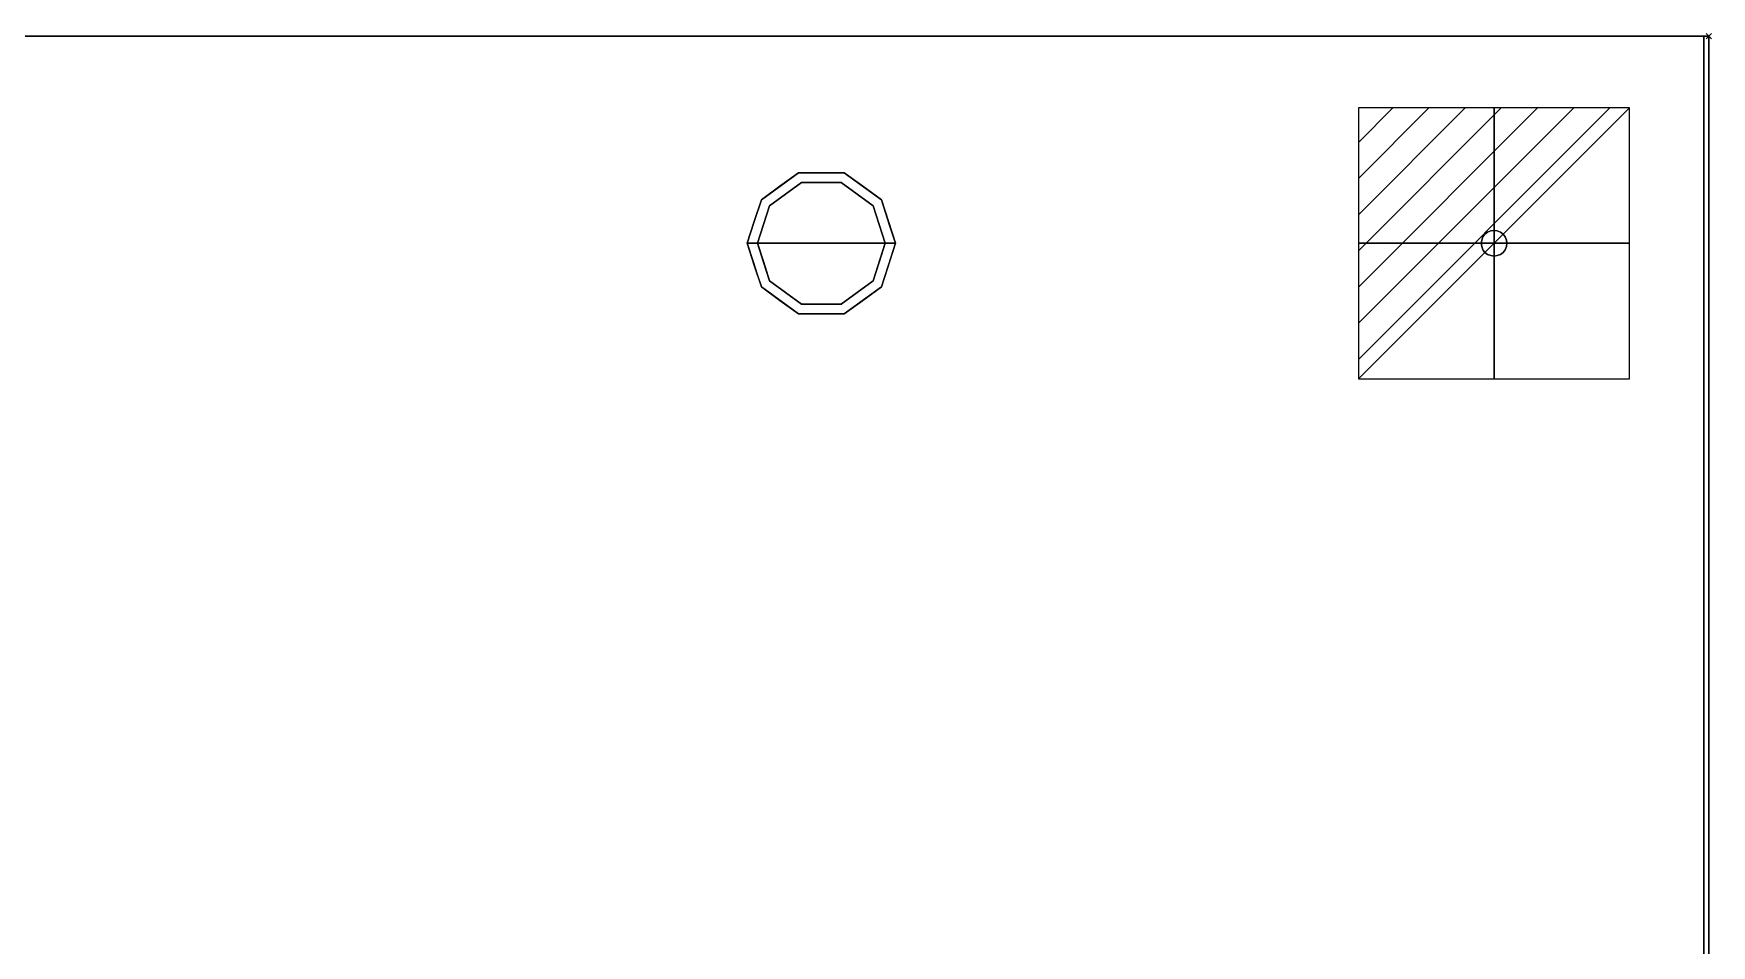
# Model space of a CAD drawing. Header units: millimetres. Extents: x -1 to 2254, y -1098 to 1.
# Drawn here: x 1598 to 2254, y -355 to 1 of the extents above; entities that cross this region are included whole.
import ezdxf

# ---------------------------------------------------------------- set-up
doc = ezdxf.new("R2010")
doc.units = ezdxf.units.MM
doc.header["$PDMODE"] = 3
doc.linetypes.add('NASCOSTA', pattern=[9.525, 6.35, -3.175])
for name, color, linetype in [('IQ_200_2D', 1, 'Continuous'), ('IQ_200_3D', 1, 'Continuous'), ('IQ_204_2D', 7, 'Continuous'), ('IQ_204_3D', 7, 'Continuous'), ('IQ_CON_ELECTRICITY_INT', 7, 'Continuous'), ('IQ_INS_3D', 3, 'Continuous')]:
    doc.layers.add(name, color=color, linetype=linetype)

# ---------------------------------------------------------------- blocks, each defined once
blk = doc.blocks.new('*X1803')
at = {"color": 0}
for p, q in [((286.774344, 2204.447934), (296.618251, 2214.291842)), ((286.774344, 2205.862148), (295.204037, 2214.291842)), ((286.774344, 2207.276361), (293.789824, 2214.291842)), ((286.774344, 2208.690575), (292.37561, 2214.291842)), ((286.774344, 2210.104788), (290.961397, 2214.291842)), ((286.774344, 2211.519002), (289.547183, 2214.291842)), ((286.774344, 2212.933216), (288.13297, 2214.291842))]:
    blk.add_line(p, q, dxfattribs=at)
blk = doc.blocks.new('electricity')
for p, q in [((2.121, 2.121), (-2.121, 2.121)), ((-2.121, 2.121), (-2.121, -2.121)), ((-2.121, -2.121), (2.121, 2.121)), ((2.121, -2.121), (2.121, 2.121)), ((-2.121, -2.121), (2.121, -2.121))]:
    blk.add_line(p, q)
at = {"extrusion": (-1, 0, 0)}
for p, q in [((0, -2.121, 2.121), (0, 2.121, 2.121)), ((0, 2.121, -2.121), (0, -2.121, -2.121)), ((0, 2.121, 2.121), (0, 2.121, -2.121)), ((0, 2.121, -2.121), (0, -2.121, 2.121)), ((0, -2.121, -2.121), (0, -2.121, 2.121))]:
    blk.add_line(p, q, dxfattribs=at)
at = {"extrusion": (0, -1, 0)}
for p, q in [((2.121, 0, 2.121), (-2.121, 0, 2.121)), ((-2.121, 0, -2.121), (2.121, 0, -2.121)), ((-2.121, 0, 2.121), (-2.121, 0, -2.121)), ((-2.121, 0, -2.121), (2.121, 0, 2.121)), ((2.121, 0, -2.121), (2.121, 0, 2.121))]:
    blk.add_line(p, q, dxfattribs=at)
at = {"xscale": 0.4000000000000909, "yscale": 0.4000000000000909, "zscale": 0.4000000000000909}
blk.add_blockref('*X1803', (-116.831, -883.595), dxfattribs=at)
at = {"extrusion": (-1, 0, 0), "xscale": 0.3999999999999773, "yscale": 0.3999999999999773, "zscale": 0.3999999999999773}
blk.add_blockref('*X1803', (-116.831, -883.595), dxfattribs=at)
at = {"extrusion": (0, -1, 0), "xscale": 0.4000000000000909, "yscale": 0.4000000000000909, "zscale": 0.4000000000000909}
blk.add_blockref('*X1803', (-116.831, -883.595), dxfattribs=at)
blk = doc.blocks.new('iq_con_ele3d')
at = {"layer": 'IQ_204_3D'}
for points, invisible_edges in [([(-5, 0, -4.96), (-4.83, 1.29, -4.96), (-4.33, -2.5, -4.96), (-4.83, -1.29, -4.96)], 2), ([(-5, 0), (-4.83, 1.29), (-4.83, 1.29, -4.96), (-5, 0, -4.96)], 2), ([(-5, 0, -4.96), (-4.83, -1.29, -4.96), (-4.83, -1.29), (-5, 0)], 2), ([(-4.33, 2.5, -4.96), (-4.33, 2.5, -4.96), (-3.54, 3.54, -4.96), (-4.83, 1.29, -4.96)], 4), ([(-4.83, 1.29), (-4.33, 2.5), (-4.33, 2.5, -4.96), (-4.83, 1.29, -4.96)], 10), ([(-4.33, 2.5), (-3.54, 3.54), (-3.54, 3.54, -4.96), (-4.33, 2.5, -4.96)], 10), ([(-3.54, 3.54, -4.96), (-1.29, 4.83, -4.96), (0, 5, -4.96), (1.29, 4.83, -4.96)], 9), ([(1.29, 4.83, -4.96), (1.29, 4.83, -4.96), (2.5, 4.33, -4.96), (-3.54, 3.54, -4.96)], 13), ([(-2.5, 4.33, -4.96), (-2.5, 4.33, -4.96), (-1.29, 4.83, -4.96), (-3.54, 3.54, -4.96)], 4), ([(-3.54, 3.54, -4.96), (2.5, 4.33, -4.96), (3.54, 3.54, -4.96), (4.33, 2.5, -4.96)], 9), ([(-3.54, 3.54), (-2.5, 4.33), (-2.5, 4.33, -4.96), (-3.54, 3.54, -4.96)], 10), ([(-2.5, 4.33), (-1.29, 4.83), (-1.29, 4.83, -4.96), (-2.5, 4.33, -4.96)], 10), ([(0, 5, -4.96), (-1.29, 4.83, -4.96), (-1.29, 4.83), (0, 5)], 10), ([(0, 5), (1.29, 4.83), (1.29, 4.83, -4.96), (0, 5, -4.96)], 10), ([(1.29, 4.83), (2.5, 4.33), (2.5, 4.33, -4.96), (1.29, 4.83, -4.96)], 10), ([(2.5, 4.33), (3.54, 3.54), (3.54, 3.54, -4.96), (2.5, 4.33, -4.96)], 10), ([(3.54, 3.54), (4.33, 2.5), (4.33, 2.5, -4.96), (3.54, 3.54, -4.96)], 10), ([(4.33, 2.5, -4.96), (4.83, 1.29, -4.96), (5, 0, -4.96), (4.83, -1.29, -4.96)], 8), ([(4.33, 2.5), (4.83, 1.29), (4.83, 1.29, -4.96), (4.33, 2.5, -4.96)], 10), ([(5, 0, -4.96), (4.83, 1.29, -4.96), (4.83, 1.29), (5, 0)], 2), ([(5, 0), (4.83, -1.29), (4.83, -1.29, -4.96), (5, 0, -4.96)], 2), ([(-4.33, -2.5), (-4.83, -1.29), (-4.83, -1.29, -4.96), (-4.33, -2.5, -4.96)], 10), ([(-3.54, -3.54, -4.96), (-3.54, -3.54, -4.96), (-4.33, -2.5, -4.96), (-2.5, -4.33, -4.96)], 4), ([(-3.54, -3.54), (-4.33, -2.5), (-4.33, -2.5, -4.96), (-3.54, -3.54, -4.96)], 10), ([(-2.5, -4.33), (-3.54, -3.54), (-3.54, -3.54, -4.96), (-2.5, -4.33, -4.96)], 10), ([(-2.5, -4.33, -4.96), (4.83, -1.29, -4.96), (3.54, -3.54, -4.96), (2.5, -4.33, -4.96)], 11), ([(-1.29, -4.83, -4.96), (-1.29, -4.83, -4.96), (-2.5, -4.33, -4.96), (2.5, -4.33, -4.96)], 13), ([(-1.29, -4.83), (-2.5, -4.33), (-2.5, -4.33, -4.96), (-1.29, -4.83, -4.96)], 10), ([(0, -5, -4.96), (-1.29, -4.83, -4.96), (2.5, -4.33, -4.96), (1.29, -4.83, -4.96)], 2), ([(0, -5), (-1.29, -4.83), (-1.29, -4.83, -4.96), (0, -5, -4.96)], 10), ([(0, -5, -4.96), (1.29, -4.83, -4.96), (1.29, -4.83), (0, -5)], 10), ([(2.5, -4.33), (1.29, -4.83), (1.29, -4.83, -4.96), (2.5, -4.33, -4.96)], 10), ([(3.54, -3.54), (2.5, -4.33), (2.5, -4.33, -4.96), (3.54, -3.54, -4.96)], 10), ([(4.33, -2.5, -4.96), (4.33, -2.5, -4.96), (3.54, -3.54, -4.96), (4.83, -1.29, -4.96)], 4), ([(4.33, -2.5), (3.54, -3.54), (3.54, -3.54, -4.96), (4.33, -2.5, -4.96)], 10), ([(4.83, -1.29), (4.33, -2.5), (4.33, -2.5, -4.96), (4.83, -1.29, -4.96)], 10)]:
    blk.add_3dface(points, dxfattribs=dict(at, invisible_edges=invisible_edges))

msp = doc.modelspace()

# ---------------------------------------------------------------- linework, layer by layer
at = {"layer": 'IQ_200_2D'}
msp.add_lwpolyline([(0, 0), (2253, 0), (2253, -700), (0, -700)], close=True, dxfattribs=at)
at = {"layer": 'IQ_200_3D'}
for points in [[(2253, -700, 850), (0, -700, 850), (0, 0, 850), (2253, 0, 850)], [(2253, 0, 900), (0, 0, 900), (0, -700, 900), (2253, -700, 900)], [(2253, 0, 900), (0, 0, 900), (0, 0, 850), (2253, 0, 850)], [(2251, -645, 150), (2, -645, 150), (2, 0, 150), (2251, 0, 150)], [(2251, 0, 150), (2, 0, 150), (2, 0, 850), (2251, 0, 850)], [(2253, -700, 850), (2253, 0, 850), (2253, 0, 900), (2253, -700, 900)]]:
    msp.add_3dface(points, dxfattribs=at)
for points, invisible_edges in [([(2251, -645, 198), (2251, 0, 850), (2251, -695, 850), (2251, -695, 198)], 1), ([(2251, 0, 150), (2251, 0, 850), (2251, -645, 198), (2251, -645, 150)], 2)]:
    msp.add_3dface(points, dxfattribs=dict(at, invisible_edges=invisible_edges))
at = {"layer": 'IQ_204_2D', "color": 7, "linetype": 'NASCOSTA', "ltscale": 10}
msp.add_lwpolyline([(2, 0), (2251, 0), (2251, -645), (2, -645)], close=True, dxfattribs=at)
at = {"layer": 'IQ_204_3D'}
for points, invisible_edges in [([(1898.27, -57.22), (1906, -81), (1881, -81), (1885.77, -66.31)], 1), ([(1882.54, -63.95, 25), (1897.04, -53.42, 25), (1898.27, -57.22, 25), (1885.77, -66.31, 25)], 10), ([(1882.54, -63.95, 150), (1889.79, -58.69, 150), (1889.79, -58.69, 25), (1882.54, -63.95, 25)], 10), ([(1889.79, -58.69, 150), (1897.04, -53.42, 150), (1897.04, -53.42, 25), (1889.79, -58.69, 25)], 10), ([(1892.02, -61.76), (1892.02, -61.76, 25), (1898.27, -57.22, 25), (1898.27, -57.22)], 5), ([(1906, -53.42, 25), (1897.04, -53.42, 25), (1897.04, -53.42, 150), (1906, -53.42, 150)], 10), ([(1897.04, -53.42, 25), (1914.96, -53.42, 25), (1913.73, -57.22, 25), (1898.27, -57.22, 25)], 10), ([(1898.27, -57.22), (1898.27, -57.22, 25), (1906, -57.22, 25), (1906, -57.22)], 5), ([(1906, -81), (1906, -81), (1898.27, -57.22), (1913.73, -57.22)], 11), ([(1914.96, -53.42, 25), (1906, -53.42, 25), (1906, -53.42, 150), (1914.96, -53.42, 150)], 10), ([(1906, -57.22), (1906, -57.22, 25), (1913.73, -57.22, 25), (1913.73, -57.22)], 5), ([(1931, -81), (1906, -81), (1913.73, -57.22), (1926.23, -66.31)], 2), ([(1913.73, -57.22, 25), (1914.96, -53.42, 25), (1929.46, -63.95, 25), (1926.23, -66.31, 25)], 5), ([(1919.98, -61.76), (1913.73, -57.22), (1913.73, -57.22, 25), (1919.98, -61.76, 25)], 10), ([(1914.96, -53.42, 150), (1922.21, -58.69, 150), (1922.21, -58.69, 25), (1914.96, -53.42, 25)], 10), ([(1929.46, -63.95, 25), (1922.21, -58.69, 25), (1922.21, -58.69, 150), (1929.46, -63.95, 150)], 10), ([(1877, -81, 25), (1882.54, -63.95, 25), (1885.77, -66.31, 25), (1881, -81, 25)], 2), ([(1882.54, -63.95, 25), (1879.77, -72.48, 25), (1879.77, -72.48, 150), (1882.54, -63.95, 150)], 10), ([(1885.77, -66.31), (1885.77, -66.31, 25), (1892.02, -61.76, 25), (1892.02, -61.76)], 5), ([(1926.23, -66.31), (1919.98, -61.76), (1919.98, -61.76, 25), (1926.23, -66.31, 25)], 10), ([(1926.23, -66.31, 25), (1929.46, -63.95, 25), (1935, -81, 25), (1931, -81, 25)], 1), ([(1929.46, -63.95, 25), (1929.46, -63.95, 25), (1929.46, -63.95, 150), (1931.07, -68.92, 25)], 6), ([(1932.23, -72.48, 150), (1932.23, -72.48, 150), (1931.07, -68.92, 25), (1929.46, -63.95, 150)], 6), ([(1883.39, -73.65), (1883.39, -73.65, 25), (1885.77, -66.31, 25), (1885.77, -66.31)], 5), ([(1928.68, -73.87), (1928.68, -73.87), (1926.23, -66.31), (1928.61, -73.65, 25)], 13), ([(1926.23, -66.31, 25), (1926.23, -66.31, 25), (1928.61, -73.65, 25), (1926.23, -66.31)], 13), ([(1932.23, -72.48, 150), (1932.23, -72.48, 150), (1932.69, -73.88, 25), (1931.07, -68.92, 25)], 11), ([(1879.77, -72.48, 150), (1879.77, -72.48, 25), (1877, -81, 25), (1877, -81, 150)], 1), ([(1881, -81), (1881, -81, 25), (1883.39, -73.65, 25), (1883.39, -73.65)], 4), ([(1928.61, -73.65, 25), (1928.61, -73.65, 25), (1931, -81, 25), (1928.68, -73.87)], 13), ([(1931, -81, 25), (1931, -81, 25), (1931, -81), (1928.68, -73.87)], 9), ([(1932.23, -72.48, 150), (1932.23, -72.48, 150), (1935, -81, 150), (1932.69, -73.88, 25)], 13), ([(1935, -81, 150), (1935, -81, 150), (1935, -81, 25), (1932.69, -73.88, 25)], 9), ([(1877, -81, 150), (1877, -81, 150), (1877, -81, 25), (1879.31, -88.12, 25)], 9), ([(1879.77, -89.52, 150), (1879.77, -89.52, 150), (1877, -81, 150), (1879.31, -88.12, 25)], 13), ([(1877, -81, 25), (1881, -81, 25), (1885.77, -95.69, 25), (1882.54, -98.05, 25)], 4), ([(1883.39, -88.35, 25), (1883.39, -88.35, 25), (1881, -81, 25), (1883.32, -88.13)], 13), ([(1881, -81, 25), (1881, -81, 25), (1881, -81), (1883.32, -88.13)], 9), ([(1881, -81), (1906, -81), (1898.27, -104.78), (1885.77, -95.69)], 2), ([(1898.27, -104.78), (1898.27, -104.78), (1906, -81), (1913.73, -104.78)], 6), ([(1913.73, -104.78), (1906, -81), (1931, -81), (1926.23, -95.69)], 1), ([(1926.23, -95.69, 25), (1931, -81, 25), (1935, -81, 25), (1929.46, -98.05, 25)], 8), ([(1931, -81, 25), (1931, -81, 25), (1928.61, -88.35, 25), (1928.68, -88.13)], 13), ([(1928.68, -88.13), (1928.68, -88.13), (1931, -81), (1931, -81, 25)], 9), ([(1932.23, -89.52, 25), (1932.23, -89.52, 25), (1935, -81, 25), (1932.69, -88.12, 150)], 13), ([(1935, -81, 150), (1935, -81, 150), (1932.69, -88.12, 150), (1935, -81, 25)], 4), ([(1879.77, -89.52, 150), (1879.77, -89.52, 150), (1879.31, -88.12, 25), (1880.93, -93.08, 25)], 11), ([(1879.77, -89.52, 150), (1879.77, -89.52, 150), (1880.93, -93.08, 25), (1882.54, -98.05, 150)], 6), ([(1883.32, -88.13), (1883.32, -88.13), (1885.77, -95.69), (1883.39, -88.35, 25)], 13), ([(1885.77, -95.69, 25), (1885.77, -95.69, 25), (1883.39, -88.35, 25), (1885.77, -95.69)], 13), ([(1928.68, -88.13), (1928.68, -88.13), (1928.61, -88.35, 25), (1926.23, -95.69)], 6), ([(1926.23, -95.69), (1926.23, -95.69), (1928.61, -88.35, 25), (1926.23, -95.69, 25)], 11), ([(1932.23, -89.52, 25), (1932.23, -89.52, 25), (1931.07, -93.08, 150), (1929.46, -98.05, 25)], 6), ([(1932.23, -89.52, 25), (1932.23, -89.52, 25), (1932.69, -88.12, 150), (1931.07, -93.08, 150)], 11), ([(1882.54, -98.05, 25), (1882.54, -98.05, 25), (1882.54, -98.05, 150), (1880.93, -93.08, 25)], 6), ([(1882.54, -98.05, 25), (1885.77, -95.69, 25), (1898.27, -104.78, 25), (1897.04, -108.58, 25)], 5), ([(1889.79, -103.31, 150), (1882.54, -98.05, 150), (1882.54, -98.05, 25), (1889.79, -103.31, 25)], 10), ([(1885.77, -95.69, 25), (1885.77, -95.69), (1892.02, -100.24), (1892.02, -100.24, 25)], 5), ([(1913.73, -104.78, 25), (1926.23, -95.69, 25), (1929.46, -98.05, 25), (1914.96, -108.58, 25)], 10), ([(1926.23, -95.69), (1926.23, -95.69, 25), (1919.98, -100.24, 25), (1919.98, -100.24)], 5), ([(1922.21, -103.31, 25), (1929.46, -98.05, 25), (1929.46, -98.05, 150), (1922.21, -103.31, 150)], 10), ([(1929.46, -98.05, 150), (1929.46, -98.05, 150), (1929.46, -98.05, 25), (1931.07, -93.08, 150)], 6), ([(1889.79, -103.31, 25), (1897.04, -108.58, 25), (1897.04, -108.58, 150), (1889.79, -103.31, 150)], 10), ([(1892.02, -100.24, 25), (1892.02, -100.24), (1898.27, -104.78), (1898.27, -104.78, 25)], 5), ([(1897.04, -108.58, 25), (1898.27, -104.78, 25), (1913.73, -104.78, 25), (1914.96, -108.58, 25)], 5), ([(1898.27, -104.78), (1906, -104.78), (1913.73, -104.78, 25), (1906, -104.78, 25)], 10), ([(1906, -104.78, 25), (1906, -104.78, 25), (1898.27, -104.78, 25), (1898.27, -104.78)], 13), ([(1913.73, -104.78, 25), (1913.73, -104.78, 25), (1906, -104.78), (1913.73, -104.78)], 11), ([(1913.73, -104.78, 25), (1913.73, -104.78), (1919.98, -100.24), (1919.98, -100.24, 25)], 5), ([(1914.96, -108.58, 25), (1922.21, -103.31, 25), (1922.21, -103.31, 150), (1914.96, -108.58, 150)], 10), ([(1906, -108.58, 150), (1897.04, -108.58, 150), (1897.04, -108.58, 25), (1906, -108.58, 25)], 10), ([(1906, -108.58, 25), (1914.96, -108.58, 25), (1914.96, -108.58, 150), (1906, -108.58, 150)], 10)]:
    msp.add_3dface(points, dxfattribs=dict(at, invisible_edges=invisible_edges))
at = {"layer": 'IQ_INS_3D'}
msp.add_point((2253, 0), dxfattribs=at)

# ---------------------------------------------------------------- block references
at = {"layer": 'IQ_204_3D'}
msp.add_blockref('iq_con_ele3d', (2169, -81, 150), dxfattribs=at)
at = {"layer": 'IQ_CON_ELECTRICITY_INT', "xscale": 25, "yscale": 25, "zscale": 25}
msp.add_blockref('electricity', (2169, -81), dxfattribs=at)

doc.saveas('drawing.dxf')
